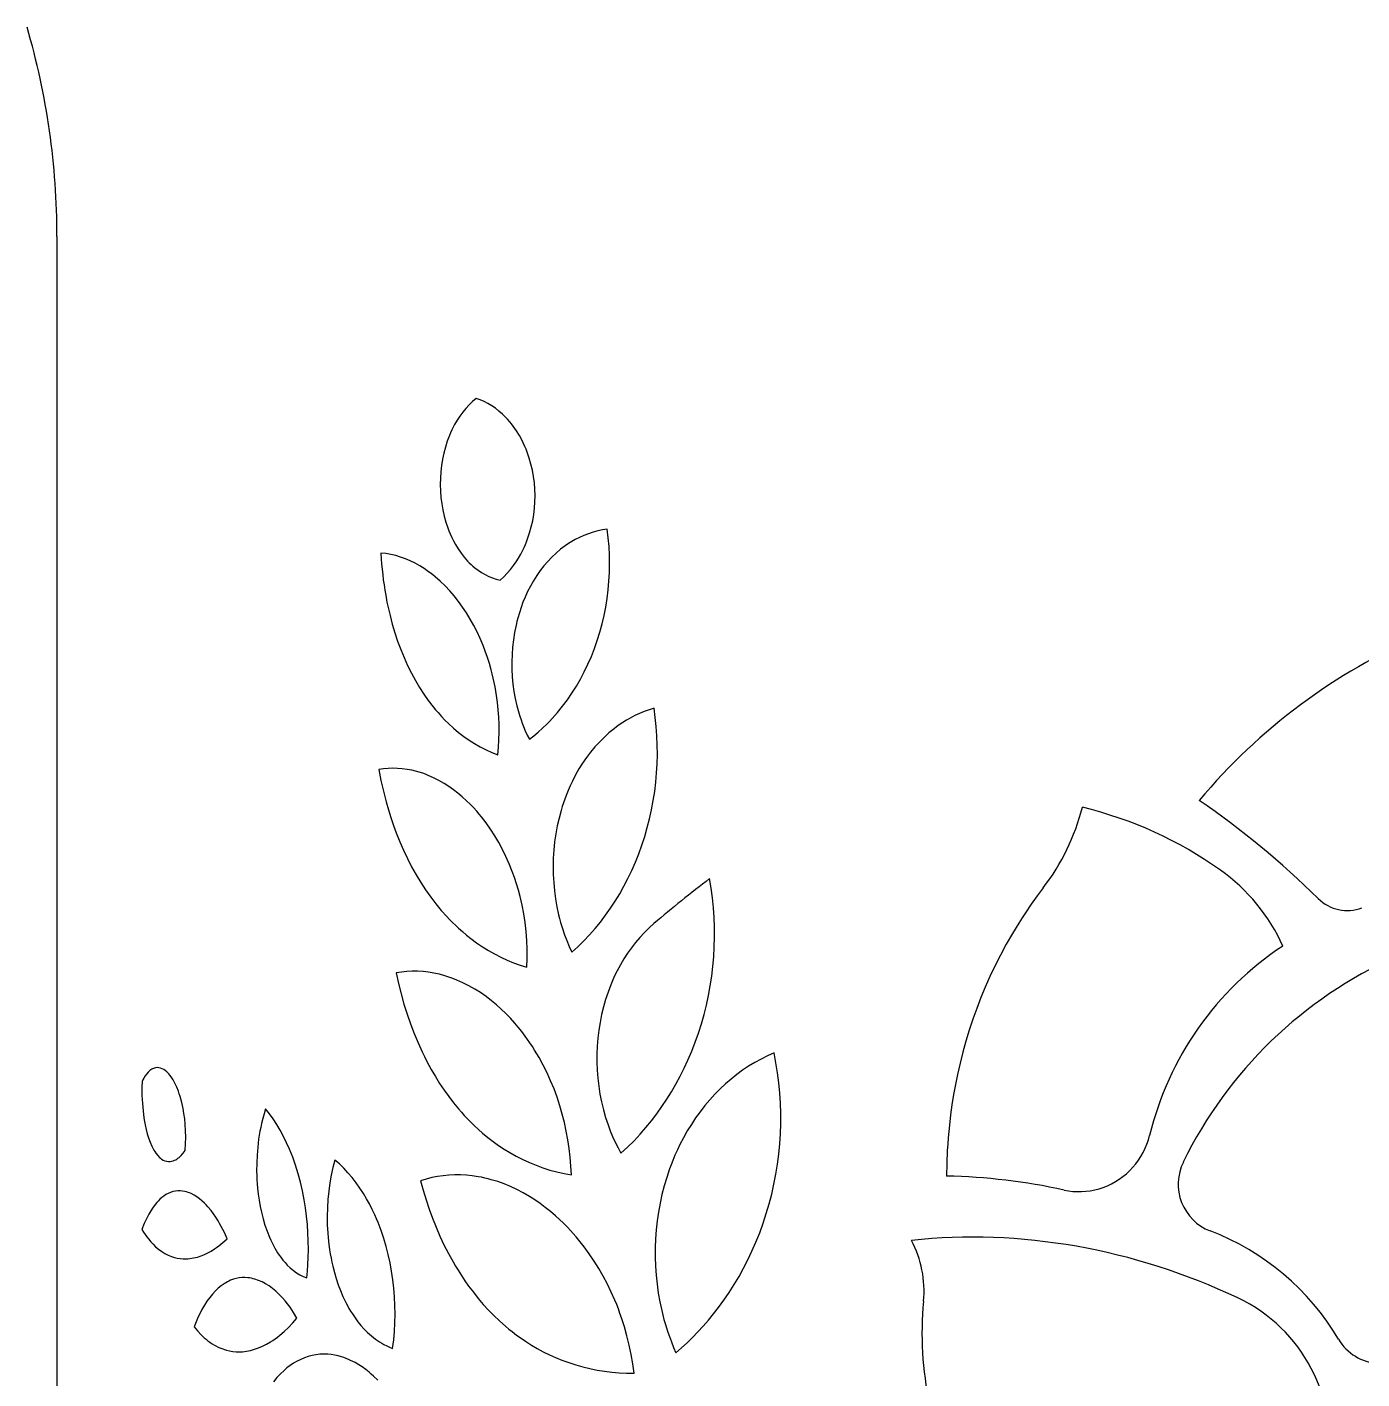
# Model space of a CAD drawing. Extents: x -234 to 1000, y -95 to 506.
# Drawn here: x 777.75 to 809.84, y 117.65 to 150.15 of the extents above; entities that cross this region are included whole.
import ezdxf

# ---------------------------------------------------------------- set-up
doc = ezdxf.new("R2010")
doc.units = 0
doc.header["$LTSCALE"] = 7
doc.header["$MEASUREMENT"] = 0
doc.layers.add('8', color=250, linetype='CONTINUOUS', lineweight=15)

msp = doc.modelspace()

# ---------------------------------------------------------------- linework, layer by layer
at = {"layer": '8', "lineweight": 30}
msp.add_line((778.4725, 66.347), (778.4725, 145.115), dxfattribs=at)
for points in [[(788.5473, 141.2201), (788.4603, 141.1488), (788.3772, 141.0709), (788.2982, 140.9867), (788.2235, 140.8966), (788.1533, 140.8011), (788.0876, 140.7006), (788.0267, 140.5955), (787.9934, 140.5322), (787.9618, 140.4676), (787.9318, 140.4016), (787.9035, 140.3344), (787.8521, 140.1969), (787.8075, 140.0555), (787.7699, 139.9109), (787.739, 139.7627), (787.7152, 139.6123), (787.6984, 139.4602), (787.6887, 139.307), (787.6861, 139.1533), (787.6906, 138.9996), (787.7023, 138.8465), (787.721, 138.6946), (787.7468, 138.5445), (787.7796, 138.3966), (787.8195, 138.2518), (787.8664, 138.1105), (787.8925, 138.0414), (787.9202, 137.9734), (787.9599, 137.8846), (788.0025, 137.7981), (788.0482, 137.7141), (788.1137, 137.606), (788.1844, 137.5031), (788.2601, 137.406), (788.3406, 137.315), (788.3829, 137.2716), (788.4264, 137.2299), (788.4702, 137.1907), (788.5151, 137.1533), (788.5949, 137.0929), (788.6775, 137.0383), (788.7627, 136.9897), (788.8502, 136.9472), (788.9398, 136.9111), (789.0312, 136.8815), (789.124, 136.8586)], [(789.124, 136.8586), (789.2099, 136.9367), (789.2923, 137.021), (789.3707, 137.1111), (789.4449, 137.2064), (789.5062, 137.2939), (789.564, 137.3849), (789.6183, 137.4793), (789.6689, 137.5767), (789.7005, 137.6431), (789.7304, 137.7106), (789.7586, 137.7796), (789.7851, 137.8495), (789.8327, 137.992), (789.873, 138.1378), (789.906, 138.2862), (789.9316, 138.4367), (789.9497, 138.5888), (789.9602, 138.742), (789.9631, 138.8949), (789.9586, 139.0477), (789.9465, 139.1999), (789.927, 139.351), (789.9, 139.5005), (789.8657, 139.6477), (789.8242, 139.7921), (789.7755, 139.9332), (789.7486, 140.0023), (789.7199, 140.0703), (789.679, 140.1594), (789.6352, 140.2462), (789.5884, 140.3307), (789.5167, 140.4469), (789.4395, 140.5576), (789.3989, 140.6107), (789.357, 140.6622), (789.2991, 140.7282), (789.2391, 140.7912), (789.1771, 140.851), (789.0945, 140.9228), (789.009, 140.9887), (788.9208, 141.0485), (788.8303, 141.1017), (788.7376, 141.1482), (788.6432, 141.1878), (788.5473, 141.2201)], [(791.6987, 138.0802), (791.5835, 138.0629), (791.4693, 138.0394), (791.3565, 138.0096), (791.2454, 137.9738), (791.136, 137.9319), (791.0287, 137.8841), (790.9236, 137.8305), (790.8436, 137.7849), (790.7652, 137.7359), (790.6884, 137.6837), (790.6319, 137.6424), (790.5765, 137.5994), (790.4687, 137.5082), (790.3654, 137.4105), (790.2667, 137.3065), (790.174, 137.1981), (790.0861, 137.0843), (790.0032, 136.9654), (789.9254, 136.8418), (789.8528, 136.7137), (789.7854, 136.5816), (789.7234, 136.4458), (789.6735, 136.3241), (789.6278, 136.2001), (789.5864, 136.074), (789.5491, 135.9459), (789.5266, 135.8596), (789.506, 135.7726), (789.4705, 135.5967), (789.443, 135.422), (789.4228, 135.2459), (789.41, 135.0686), (789.4045, 134.8908), (789.4064, 134.7128), (789.4157, 134.5351), (789.4323, 134.3582), (789.4562, 134.1826), (789.4875, 134.0087), (789.5261, 133.837), (789.572, 133.6681), (789.5979, 133.584), (789.6257, 133.5007), (789.6547, 133.42), (789.6854, 133.3403), (789.7296, 133.2345), (789.7769, 133.1308), (789.8273, 133.0292)], [(789.8273, 133.0292), (789.9353, 133.1139), (790.0411, 133.2031), (790.1447, 133.2965), (790.2458, 133.3941), (790.3117, 133.4613), (790.3765, 133.5302), (790.4403, 133.601), (790.5029, 133.6736), (790.6241, 133.8231), (790.7401, 133.9787), (790.8507, 134.1402), (790.9556, 134.307), (791.0546, 134.4789), (791.1477, 134.6555), (791.2351, 134.8376), (791.3162, 135.024), (791.3907, 135.214), (791.4585, 135.4076), (791.5196, 135.6042), (791.5738, 135.8036), (791.621, 136.0053), (791.6611, 136.2091), (791.6942, 136.4147), (791.7201, 136.6216), (791.7388, 136.8296), (791.7502, 137.0383), (791.7544, 137.2473), (791.7514, 137.4563), (791.7411, 137.6651), (791.7235, 137.8731), (791.6987, 138.0802)], [(786.2588, 137.5074), (786.2595, 137.4936), (786.2763, 137.2414), (786.3009, 136.9903), (786.3161, 136.8654), (786.3332, 136.7409), (786.3523, 136.6169), (786.3733, 136.4935), (786.4044, 136.3299), (786.4389, 136.1677), (786.477, 136.0068), (786.5322, 135.7981), (786.5935, 135.5924), (786.6608, 135.3902), (786.7341, 135.1917), (786.8135, 134.9973), (786.8989, 134.8074), (786.9904, 134.6223), (787.0878, 134.4424), (787.1858, 134.2769), (787.2891, 134.1166), (787.3977, 133.9621), (787.5115, 133.8135), (787.5704, 133.7415), (787.6305, 133.6712), (787.7126, 133.58), (787.7969, 133.4918), (787.8833, 133.4068), (788.0018, 133.2984), (788.124, 133.1959), (788.2498, 133.0995), (788.3789, 133.0094), (788.5112, 132.9258), (788.6467, 132.8488), (788.785, 132.7787), (788.9261, 132.7154), (789.0697, 132.6591)], [(789.0697, 132.6591), (789.0853, 132.8396), (789.0952, 133.0208), (789.0994, 133.2024), (789.0978, 133.3841), (789.0907, 133.5605), (789.0782, 133.7364), (789.0602, 133.9116), (789.0368, 134.0858), (789.0017, 134.2933), (788.9589, 134.4986), (788.9347, 134.6003), (788.9085, 134.7012), (788.8658, 134.8511), (788.819, 134.9991), (788.768, 135.1449), (788.713, 135.2883), (788.6437, 135.4523), (788.5692, 135.6126), (788.4895, 135.7686), (788.4047, 135.9203), (788.3151, 136.0671), (788.2207, 136.2087), (788.1218, 136.3449), (788.0185, 136.4753), (787.911, 136.5996), (787.7995, 136.7175), (787.6843, 136.8285), (787.5657, 136.9323), (787.5051, 136.9814), (787.4438, 137.0286), (787.3818, 137.0739), (787.3191, 137.1171), (787.2558, 137.1583), (787.1919, 137.1974), (787.0787, 137.2607), (786.964, 137.3173), (786.8481, 137.367), (786.7312, 137.4098), (786.6136, 137.4453), (786.4955, 137.4735), (786.3771, 137.4942), (786.2588, 137.5074)], [(792.8224, 133.7786), (792.7049, 133.7411), (792.5891, 133.6985), (792.475, 133.6508), (792.3629, 133.5982), (792.253, 133.5406), (792.163, 133.4889), (792.0747, 133.4339), (791.9881, 133.3758), (791.9243, 133.3301), (791.8616, 133.2827), (791.7393, 133.1828), (791.6217, 133.0765), (791.5088, 132.964), (791.4007, 132.8455), (791.2976, 132.7214), (791.1996, 132.5919), (791.1069, 132.4573), (791.0196, 132.318), (790.9378, 132.1742), (790.8616, 132.0264), (790.8081, 131.9131), (790.7578, 131.7977), (790.7108, 131.6805), (790.6777, 131.5917), (790.6465, 131.5021), (790.6169, 131.4109), (790.5891, 131.319), (790.5394, 131.1336), (790.4971, 130.9456), (790.4622, 130.7555), (790.4347, 130.5622), (790.4147, 130.3676), (790.4024, 130.172), (790.3976, 129.976), (790.4005, 129.7798), (790.411, 129.5841), (790.4292, 129.3891), (790.4549, 129.1953), (790.4882, 129.0031), (790.5292, 128.8131), (790.5524, 128.719), (790.5776, 128.6256), (790.6218, 128.4778), (790.6707, 128.332), (790.7245, 128.1887), (790.7829, 128.0479), (790.846, 127.91)], [(790.846, 127.91), (790.9918, 128.0424), (791.1337, 128.1814), (791.2713, 128.3266), (791.4045, 128.478), (791.533, 128.6351), (791.6568, 128.7978), (791.7755, 128.9657), (791.889, 129.1387), (791.9972, 129.3163), (792.0998, 129.4984), (792.1969, 129.6848), (792.2881, 129.875), (792.3758, 130.0746), (792.4571, 130.2778), (792.5318, 130.4843), (792.6, 130.6938), (792.6614, 130.9061), (792.7161, 131.1208), (792.7638, 131.3375), (792.8046, 131.5562), (792.8384, 131.7763), (792.8651, 131.9977), (792.8847, 132.2201), (792.8972, 132.4431), (792.9026, 132.6665), (792.9008, 132.89), (792.8919, 133.1132), (792.8758, 133.3359), (792.8526, 133.5578), (792.8224, 133.7786)], [(789.7667, 127.5512), (789.7737, 127.7661), (789.7728, 127.9813), (789.764, 128.1962), (789.7473, 128.4104), (789.7227, 128.6235), (789.6904, 128.8351), (789.6504, 129.0446), (789.6274, 129.1485), (789.6026, 129.2517), (789.5619, 129.4052), (789.5169, 129.557), (789.4678, 129.7068), (789.4145, 129.8543), (789.3428, 130.0343), (789.2649, 130.2103), (789.1811, 130.382), (789.0914, 130.5489), (788.9961, 130.7108), (788.8952, 130.8673), (788.7891, 131.0179), (788.678, 131.1623), (788.6206, 131.232), (788.562, 131.3), (788.4821, 131.388), (788.4003, 131.4727), (788.3166, 131.5542), (788.2139, 131.6473), (788.1088, 131.7353), (788.0014, 131.8179), (787.8919, 131.895), (787.7806, 131.9664), (787.654, 132.0393), (787.5257, 132.1046), (787.3957, 132.1621), (787.3302, 132.1878), (787.2645, 132.2116), (787.1765, 132.24), (787.0881, 132.2647), (786.9995, 132.2857), (786.8854, 132.3072), (786.7713, 132.3223), (786.6573, 132.331), (786.5437, 132.3333), (786.4307, 132.3291), (786.3184, 132.3184), (786.2072, 132.3013)], [(786.2072, 132.3013), (786.2591, 132.039), (786.3183, 131.7795), (786.3506, 131.6509), (786.3848, 131.5233), (786.4395, 131.3334), (786.4984, 131.1458), (786.5614, 130.9607), (786.6286, 130.778), (786.7122, 130.5685), (786.8016, 130.3631), (786.8967, 130.162), (786.9974, 129.9656), (787.1039, 129.7742), (787.216, 129.5881), (787.3338, 129.4076), (787.3947, 129.3195), (787.4571, 129.233), (787.5799, 129.0723), (787.7076, 128.9175), (787.8403, 128.7689), (787.9088, 128.6965), (787.9786, 128.6258), (788.0487, 128.5577), (788.1199, 128.4912), (788.2172, 128.4047), (788.3165, 128.3214), (788.4178, 128.2412), (788.5558, 128.1395), (788.6971, 128.0437), (788.8415, 127.9541), (788.989, 127.8707), (789.1394, 127.7937), (789.2925, 127.7231), (789.4482, 127.6591), (789.6064, 127.6018), (789.7667, 127.5512)], [(792.0287, 123.0766), (792.1878, 123.2244), (792.3424, 123.3789), (792.4924, 123.5398), (792.629, 123.6966), (792.7611, 123.8587), (792.8885, 124.0258), (793.0112, 124.1977), (793.129, 124.3742), (793.2416, 124.5551), (793.3491, 124.7401), (793.4512, 124.9291), (793.5478, 125.1218), (793.6388, 125.3179), (793.7296, 125.5307), (793.8138, 125.747), (793.8913, 125.9664), (793.9619, 126.1887), (794.0256, 126.4136), (794.0823, 126.6408), (794.1319, 126.8701), (794.1743, 127.1012), (794.2096, 127.3337), (794.2375, 127.5675), (794.2582, 127.8022), (794.2715, 128.0375), (794.2776, 128.2732), (794.2762, 128.509), (794.2675, 128.7446), (794.2515, 128.9797), (794.2282, 129.2141), (794.1975, 129.4474), (794.1597, 129.6795)], [(802.1783, 129.4586), (802.0315, 129.2628), (801.8891, 129.0637), (801.7511, 128.8612), (801.6698, 128.7372), (801.5902, 128.6122), (801.436, 128.3588), (801.2886, 128.1014), (801.1482, 127.8401), (801.0147, 127.575), (800.8971, 127.3257), (800.7856, 127.0736), (800.6802, 126.8186), (800.581, 126.5611), (800.488, 126.3011), (800.4013, 126.0388), (800.3209, 125.7744), (800.2467, 125.5081), (800.179, 125.2399), (800.1176, 124.9701), (800.0683, 124.729), (800.0242, 124.4869), (799.9851, 124.2439), (799.9511, 124), (799.9222, 123.7555), (799.9067, 123.6023), (799.8932, 123.449), (799.8817, 123.2954), (799.8722, 123.1418), (799.8592, 122.8341), (799.8542, 122.5262)], [(792.8206, 128.6004), (792.7031, 128.4954), (792.5902, 128.3846), (792.4819, 128.268), (792.3785, 128.1461), (792.2801, 128.0192), (792.1867, 127.8874), (792.0986, 127.7511), (792.0157, 127.6106), (791.9383, 127.4661), (791.8838, 127.3553), (791.8325, 127.2426), (791.7842, 127.1281), (791.7501, 127.041), (791.7178, 126.9532), (791.6586, 126.7749), (791.6066, 126.5936), (791.5619, 126.4098), (791.5245, 126.2238), (791.4945, 126.0361), (791.4715, 125.8447), (791.4562, 125.6523), (791.4483, 125.4591), (791.448, 125.2658), (791.4553, 125.0726), (791.4701, 124.88), (791.4925, 124.6884), (791.5224, 124.4981), (791.5599, 124.3097), (791.6048, 124.1234), (791.6572, 123.9399), (791.6862, 123.8493), (791.717, 123.7594), (791.7701, 123.6175), (791.8279, 123.4781), (791.8903, 123.3413), (791.9572, 123.2074), (792.0287, 123.0766)], [(790.8355, 122.5557), (790.8252, 122.7682), (790.8078, 122.9801), (790.7835, 123.191), (790.7522, 123.4006), (790.7141, 123.6086), (790.6691, 123.8147), (790.6173, 124.0185), (790.5589, 124.2197), (790.4922, 124.4228), (790.4187, 124.6225), (790.3385, 124.8184), (790.2517, 125.0102), (790.1585, 125.1975), (790.0591, 125.3799), (789.9536, 125.5571), (789.8985, 125.644), (789.8418, 125.7293), (789.7843, 125.8126), (789.7253, 125.8943), (789.6443, 126.0013), (789.5609, 126.1052), (789.4753, 126.2061), (789.3697, 126.3232), (789.261, 126.4354), (789.1495, 126.5427), (789.0353, 126.6449), (788.9185, 126.7419), (788.7856, 126.8435), (788.65, 126.938), (788.5119, 127.0253), (788.3715, 127.1051), (788.2293, 127.1772), (788.1575, 127.2102), (788.0854, 127.2413), (787.9887, 127.2796), (787.8915, 127.3142), (787.7939, 127.345), (787.6632, 127.3803), (787.5321, 127.4088), (787.401, 127.4304), (787.2699, 127.445), (787.1391, 127.4525), (787.0089, 127.453), (786.8795, 127.4463), (786.751, 127.4326), (786.6237, 127.4117)], [(786.6237, 127.4117), (786.6798, 127.1582), (786.7427, 126.9074), (786.8124, 126.6599), (786.8873, 126.4207), (786.9688, 126.1853), (787.057, 125.954), (787.1501, 125.731), (787.2496, 125.5125), (787.302, 125.4046), (787.3561, 125.2981), (787.4112, 125.1938), (787.4679, 125.0909), (787.5664, 124.9218), (787.6693, 124.7567), (787.7766, 124.596), (787.8882, 124.4398), (788.0042, 124.2884), (788.1244, 124.1419), (788.1928, 124.063), (788.2624, 123.9857), (788.3325, 123.9109), (788.4039, 123.8377), (788.5014, 123.7422), (788.6011, 123.6498), (788.7029, 123.5605), (788.8278, 123.4576), (788.9556, 123.3595), (789.0861, 123.2661), (789.2195, 123.1778), (789.3554, 123.0945), (789.5094, 123.0079), (789.6665, 122.9278), (789.8263, 122.8543), (789.9889, 122.7874), (790.1539, 122.7273), (790.3213, 122.674), (790.4908, 122.6276), (790.6623, 122.5882), (790.8355, 122.5557)], [(795.7084, 125.4925), (795.5511, 125.4209), (795.3967, 125.3428), (795.2455, 125.2583), (795.0977, 125.1676), (794.9534, 125.0708), (794.8129, 124.968), (794.6763, 124.8595), (794.5439, 124.7453), (794.4156, 124.6258), (794.2871, 124.4962), (794.1635, 124.3613), (794.0449, 124.2212), (793.9315, 124.0761), (793.8233, 123.9263), (793.7204, 123.772), (793.623, 123.6136), (793.531, 123.4511), (793.4447, 123.2849), (793.3837, 123.158), (793.3259, 123.0292), (793.2713, 122.8987), (793.2326, 122.7998), (793.1956, 122.7), (793.1605, 122.5992), (793.1272, 122.4977), (793.0663, 122.2926), (793.0128, 122.0848), (792.9668, 121.8748), (792.9284, 121.663), (792.8975, 121.4485), (792.8741, 121.2328), (792.8584, 121.0161), (792.8504, 120.7989), (792.8501, 120.5815), (792.8574, 120.3642), (792.8724, 120.1474), (792.8951, 119.9315), (792.9254, 119.7168), (792.9634, 119.5036), (793.009, 119.2924), (793.0621, 119.0834), (793.0916, 118.9798), (793.1229, 118.8768), (793.1561, 118.7749), (793.191, 118.6738), (793.2407, 118.5401), (793.2936, 118.4081), (793.3497, 118.2776)], [(793.3497, 118.2776), (793.4861, 118.3966), (793.6197, 118.52), (793.7505, 118.6477), (793.8782, 118.7794), (794.0072, 118.9201), (794.1326, 119.0649), (794.2545, 119.2137), (794.3725, 119.3662), (794.5037, 119.5465), (794.6297, 119.7316), (794.7504, 119.9213), (794.8655, 120.1152), (794.9749, 120.3132), (795.0785, 120.5149), (795.1761, 120.7202), (795.2729, 120.9413), (795.3627, 121.1659), (795.4456, 121.3938), (795.5213, 121.6247), (795.5897, 121.8582), (795.6508, 122.0941), (795.7045, 122.3322), (795.7507, 122.5721), (795.7893, 122.8136), (795.8203, 123.0564), (795.8437, 123.3001), (795.8594, 123.5446), (795.8674, 123.7896), (795.8677, 124.0347), (795.8603, 124.2796), (795.8452, 124.5242), (795.8225, 124.768), (795.792, 125.0109), (795.754, 125.2525), (795.7084, 125.4925)], [(781.5545, 123.1466), (781.5641, 123.3029), (781.5673, 123.4607), (781.5641, 123.6185), (781.5546, 123.7749), (781.5418, 123.9037), (781.5245, 124.0305), (781.503, 124.1546), (781.4713, 124.2993), (781.4335, 124.4378), (781.4123, 124.5044), (781.3897, 124.5688), (781.3505, 124.6671), (781.3078, 124.7585), (781.2619, 124.8422), (781.213, 124.9171), (781.1875, 124.9511), (781.1615, 124.9825), (781.136, 125.0101), (781.1101, 125.0352), (781.0749, 125.0645), (781.0392, 125.0891), (781.003, 125.1086), (780.962, 125.1244), (780.9208, 125.1334), (780.8797, 125.1357), (780.839, 125.131), (780.8161, 125.1253), (780.7934, 125.1174), (780.7708, 125.1073), (780.7486, 125.095), (780.7053, 125.0642), (780.6636, 125.0253), (780.6281, 124.9843), (780.5941, 124.9377), (780.5618, 124.8857), (780.5388, 124.8435), (780.5167, 124.7987)], [(780.5167, 124.7987), (780.5133, 124.6621), (780.5151, 124.4683), (780.5245, 124.2758), (780.5402, 124.0985), (780.5629, 123.9252), (780.5769, 123.8405), (780.5927, 123.7574), (780.6165, 123.6495), (780.6436, 123.5457), (780.6739, 123.4467), (780.7118, 123.3418), (780.7538, 123.2448), (780.777, 123.1982), (780.8014, 123.154), (780.825, 123.1154), (780.8494, 123.0792), (780.8929, 123.0238), (780.9386, 122.9765), (780.9623, 122.956), (780.9864, 122.9378), (781.0259, 122.9134), (781.0663, 122.895), (781.1076, 122.8828), (781.1495, 122.8769), (781.1917, 122.8773), (781.228, 122.8828), (781.2643, 122.8927), (781.3004, 122.9073), (781.327, 122.9208), (781.3533, 122.9367), (781.3802, 122.9555), (781.4067, 122.9767), (781.4578, 123.0252), (781.5072, 123.082), (781.5545, 123.1466)], [(783.4878, 124.1438), (783.4512, 124.0283), (783.4181, 123.9101), (783.3883, 123.7896), (783.3684, 123.6985), (783.3503, 123.6064), (783.3338, 123.5119), (783.3193, 123.4166), (783.2961, 123.2253), (783.2805, 123.0321), (783.2723, 122.8376), (783.2716, 122.6428), (783.2742, 122.542), (783.2787, 122.4413), (783.2853, 122.3412), (783.2939, 122.2414), (783.3105, 122.0925), (783.3317, 121.9452), (783.3574, 121.7997), (783.3878, 121.6566), (783.4269, 121.5008), (783.4717, 121.3492), (783.5222, 121.2022), (783.5784, 121.0607), (783.6095, 120.9904), (783.642, 120.9219), (783.6743, 120.8584), (783.708, 120.7965), (783.7761, 120.6831), (783.8119, 120.6291), (783.849, 120.5768), (783.9002, 120.5103), (783.9534, 120.4473), (784.0085, 120.3881), (784.0801, 120.3198), (784.1545, 120.258), (784.2315, 120.2031), (784.311, 120.1554), (784.3925, 120.1151), (784.476, 120.0824)], [(784.476, 120.0824), (784.4913, 120.243), (784.5028, 120.4045), (784.5103, 120.5665), (784.5143, 120.7668), (784.5124, 120.9672), (784.5045, 121.1673), (784.4907, 121.3667), (784.4711, 121.5649), (784.4455, 121.7615), (784.4142, 121.9561), (784.3727, 122.1697), (784.324, 122.3799), (784.2685, 122.586), (784.2062, 122.7874), (784.1725, 122.8861), (784.1372, 122.9834), (784.1002, 123.0792), (784.0617, 123.1733), (783.9921, 123.3308), (783.918, 123.4828), (783.8396, 123.6288), (783.7572, 123.7684), (783.671, 123.9012), (783.5811, 124.0264), (783.4878, 124.1438)], [(802.6799, 122.1927), (802.7831, 122.1734), (802.8875, 122.1606), (802.9926, 122.1543), (803.0979, 122.1546), (803.2028, 122.1614), (803.3096, 122.1751), (803.4153, 122.1955), (803.5196, 122.2225), (803.6221, 122.2561), (803.7224, 122.2961), (803.8202, 122.3423), (803.915, 122.3945), (804.0064, 122.4525), (804.0942, 122.5162), (804.178, 122.5853), (804.2577, 122.6596), (804.3327, 122.7389), (804.4029, 122.8227), (804.4678, 122.9106), (804.5272, 123.0024), (804.581, 123.0978), (804.6289, 123.1963), (804.6707, 123.2976), (804.7064, 123.4013), (804.7356, 123.507)], [(785.152, 122.9126), (785.1047, 122.7325), (785.0643, 122.5485), (785.031, 122.362), (785.0035, 122.1635), (784.9837, 121.9631), (784.9716, 121.7613), (784.967, 121.5587), (784.9702, 121.356), (784.981, 121.1538), (784.9994, 120.9528), (785.0256, 120.7536), (785.0416, 120.6549), (785.0595, 120.5569), (785.0793, 120.4597), (785.1011, 120.3635), (785.1399, 120.2115), (785.1837, 120.0623), (785.2324, 119.9165), (785.2861, 119.7742), (785.3447, 119.6359), (785.4147, 119.4892), (785.4522, 119.4175), (785.4911, 119.3473), (785.5309, 119.2798), (785.5722, 119.214), (785.6371, 119.1176), (785.7053, 119.0254), (785.7766, 118.9377), (785.8508, 118.8545), (785.9393, 118.7654), (786.0314, 118.6831), (786.127, 118.6078), (786.1764, 118.5726), (786.2267, 118.5393), (786.2769, 118.5085), (786.3277, 118.4795), (786.3972, 118.4437), (786.4679, 118.4114), (786.5396, 118.3828)], [(786.5396, 118.3828), (786.565, 118.5879), (786.5834, 118.7943), (786.5949, 119.0017), (786.5993, 119.2096), (786.5968, 119.4175), (786.5872, 119.6251), (786.5707, 119.8319), (786.5471, 120.0374), (786.5167, 120.2412), (786.4794, 120.4429), (786.4353, 120.6421), (786.3845, 120.8381), (786.3271, 121.0307), (786.2618, 121.2232), (786.1898, 121.4112), (786.1514, 121.5032), (786.1114, 121.5939), (786.0484, 121.7273), (785.9819, 121.8572), (785.9121, 121.9835), (785.839, 122.1058), (785.7516, 122.2405), (785.6603, 122.3693), (785.5652, 122.4919), (785.4666, 122.6079), (785.3647, 122.7169), (785.2598, 122.8186), (785.152, 122.9126)], [(792.3424, 117.7884), (792.3115, 118.0155), (792.2728, 118.2412), (792.2265, 118.4649), (792.1725, 118.6863), (792.1111, 118.9051), (792.0422, 119.121), (792.005, 119.2278), (791.966, 119.3337), (791.9253, 119.4385), (791.8828, 119.5423), (791.7958, 119.7398), (791.7024, 119.9333), (791.6027, 120.1223), (791.497, 120.3067), (791.3853, 120.4861), (791.2678, 120.6602), (791.1448, 120.8286), (791.0165, 120.9911), (790.9502, 121.0703), (790.8825, 121.1479), (790.8142, 121.2232), (790.7447, 121.2969), (790.6499, 121.3928), (790.5531, 121.4856), (790.4544, 121.5751), (790.3336, 121.6781), (790.2103, 121.7761), (790.0846, 121.8689), (789.9568, 121.9566), (789.827, 122.0387), (789.6786, 122.1247), (789.5281, 122.2033), (789.3758, 122.2745), (789.222, 122.3381), (789.0668, 122.394), (788.9107, 122.4418), (788.8323, 122.4627), (788.7537, 122.4816), (788.6752, 122.4984), (788.5966, 122.5132), (788.4549, 122.5344), (788.3134, 122.5489), (788.1721, 122.5565), (788.0314, 122.5572), (787.8915, 122.5509), (787.7525, 122.5377), (787.6147, 122.5176), (787.4783, 122.4905), (787.3435, 122.4566), (787.2105, 122.4157)], [(787.2105, 122.4157), (787.2734, 122.1864), (787.3423, 121.9598), (787.4169, 121.7362), (787.4974, 121.5158), (787.5836, 121.2991), (787.6757, 121.0864), (787.7736, 120.878), (787.88, 120.6687), (787.9926, 120.4644), (788.0512, 120.3642), (788.1113, 120.2654), (788.1938, 120.1358), (788.279, 120.0089), (788.3668, 119.8846), (788.4804, 119.7331), (788.598, 119.5862), (788.7196, 119.4439), (788.8452, 119.3065), (788.9748, 119.1741), (789.1082, 119.047), (789.2587, 118.9138), (789.3356, 118.8497), (789.4135, 118.7873), (789.5191, 118.7067), (789.6266, 118.6292), (789.7358, 118.555), (789.8749, 118.4666), (790.0165, 118.3833), (790.1607, 118.3052), (790.3073, 118.2324), (790.4562, 118.1649), (790.6073, 118.1028), (790.7727, 118.0419), (790.9405, 117.9875), (791.1103, 117.9395), (791.282, 117.8981), (791.4555, 117.8632), (791.6305, 117.835), (791.8069, 117.8134), (791.9845, 117.7984), (792.163, 117.7901), (792.3424, 117.7884)], [(782.564, 121.0229), (782.4948, 121.175), (782.421, 121.3195), (782.3824, 121.3887), (782.3428, 121.4557), (782.2885, 121.5412), (782.2326, 121.6224), (782.1751, 121.6989), (782.0973, 121.7919), (782.0576, 121.8351), (782.0174, 121.876), (781.9562, 121.9328), (781.8942, 121.9842), (781.8313, 122.0297), (781.7679, 122.0692), (781.695, 122.1068), (781.6584, 122.1226), (781.6217, 122.1362), (781.5851, 122.1477), (781.5485, 122.1571), (781.4901, 122.1676), (781.4319, 122.1726), (781.3742, 122.1719), (781.3171, 122.1656), (781.2607, 122.1536), (781.2034, 122.1355), (781.1471, 122.1115), (781.092, 122.0817), (781.0381, 122.0463), (780.9913, 122.0102), (780.9457, 121.9698), (780.9012, 121.9253), (780.8686, 121.8893), (780.8368, 121.851), (780.7812, 121.7769), (780.7281, 121.6962), (780.6775, 121.6093), (780.6293, 121.5166), (780.5986, 121.4518), (780.569, 121.3846), (780.5132, 121.2437)], [(780.5132, 121.2437), (780.5511, 121.1835), (780.59, 121.1256), (780.6298, 121.0703), (780.6705, 121.0173), (780.7264, 120.9505), (780.7838, 120.8883), (780.8429, 120.8309), (780.9158, 120.7683), (780.991, 120.7129), (781.0682, 120.6648), (781.1474, 120.6242), (781.2284, 120.5912), (781.2959, 120.5699), (781.3645, 120.5538), (781.434, 120.543), (781.5044, 120.5373), (781.5755, 120.5369), (781.6203, 120.5393), (781.6654, 120.5437), (781.7561, 120.5587), (781.8475, 120.5815), (781.9393, 120.6123), (782.0181, 120.6449), (782.097, 120.6831), (782.1758, 120.7267), (782.2544, 120.7757), (782.3066, 120.8113), (782.3586, 120.8492), (782.4619, 120.9317), (782.564, 121.0229)], [(784.2386, 119.112), (784.1582, 119.2467), (784.1162, 119.3112), (784.0731, 119.3738), (784.014, 119.454), (783.953, 119.5303), (783.8903, 119.6025), (783.813, 119.6835), (783.7335, 119.758), (783.6522, 119.8257), (783.5692, 119.8863), (783.4848, 119.9393), (783.401, 119.9838), (783.3164, 120.0206), (783.2314, 120.0495), (783.1882, 120.0611), (783.145, 120.0706), (783.1029, 120.0778), (783.0608, 120.0831), (782.99, 120.0873), (782.9196, 120.0857), (782.8498, 120.0783), (782.7807, 120.0652), (782.7125, 120.0463), (782.6454, 120.0217), (782.6059, 120.0044), (782.5668, 119.985), (782.4903, 119.9406), (782.4158, 119.8886), (782.3436, 119.8293), (782.2739, 119.7629), (782.2067, 119.6899), (782.1423, 119.6104), (782.0776, 119.5205), (782.016, 119.4243), (781.9576, 119.3223), (781.9025, 119.2148), (781.8678, 119.1409), (781.8346, 119.0649), (781.8023, 118.9857), (781.7715, 118.9046)], [(781.7715, 118.9046), (781.849, 118.8097), (781.9296, 118.7221), (782.0132, 118.642), (782.0566, 118.6044), (782.1008, 118.5689), (782.1445, 118.5363), (782.1889, 118.5058), (782.2755, 118.453), (782.3643, 118.408), (782.4095, 118.3884), (782.4552, 118.3708), (782.5011, 118.3552), (782.5475, 118.3416), (782.6227, 118.3241), (782.6987, 118.3117), (782.7756, 118.3046), (782.8532, 118.3026), (782.9313, 118.306), (783.0278, 118.3171), (783.1247, 118.3361), (783.2218, 118.3627), (783.3189, 118.3968), (783.4156, 118.4384), (783.5119, 118.4871), (783.6074, 118.5429), (783.6623, 118.5784), (783.7169, 118.6161), (783.7718, 118.6566), (783.8263, 118.6993), (783.933, 118.7905), (784.0374, 118.89), (784.1394, 118.9973), (784.2386, 119.112)], [(786.1839, 117.62), (786.0806, 117.7209), (786.0277, 117.7684), (785.974, 117.814), (785.8922, 117.8786), (785.8089, 117.9384), (785.7242, 117.9934), (785.6383, 118.0433), (785.5311, 118.0976), (785.4767, 118.1219), (785.4219, 118.1441), (785.3677, 118.164), (785.3133, 118.1817), (785.2309, 118.2045), (785.1482, 118.2224), (785.0656, 118.2354), (784.983, 118.2434), (784.887, 118.2465), (784.7915, 118.2426), (784.6968, 118.2319), (784.6031, 118.2144), (784.5106, 118.19), (784.4195, 118.1589), (784.33, 118.1212), (784.2423, 118.077), (784.1595, 118.0283), (784.0787, 117.9738), (784.0001, 117.9137), (783.9236, 117.8482), (783.8495, 117.7775), (783.8044, 117.7307), (783.7603, 117.682), (783.675, 117.5791)]]:
    msp.add_lwpolyline(points, dxfattribs=at)
for centre, radius, start, end in [((760.4724, 145.115), 18, 0.00002, 16.26019), ((816.9722, 122.3059), 14.4085, 113.39497, 140.02951), ((797.9193, 132.7227), 5.366, 322.53378, 345.67196), ((800.8673, 122.0601), 9.6026, 54.53311, 76.4413), ((794.1791, 114.4372), 20.7685, 45.30795, 55.54107), ((803.8236, 126.2028), 4.5135, 24.27237, 54.58386), ((813.1821, 104.7013), 31.3968, 127.29163, 130.43037), ((809.4882, 129.9115), 0.999, 225.29579, 290.56822), ((812.1101, 121.7221), 7.5868, 123.36223, 166.39372), ((814.8704, 118.3227), 10.3722, 114.0358, 154.03481), ((806.6271, 122.333), 1.2044, 153.86573, 248.62023), ((799.5927, 108.1954), 14.3334, 77.56204, 88.95435), ((796.7341, 119.7686), 2.5791, 354.41409, 28.02219), ((803.9731, 115.4569), 6.1671, 30.68889, 68.94771), ((807.2673, 118.7479), 8.0033, 174.48124, 192.21083), ((805.2043, 116.1133), 3.8571, 350.59561, 64.62353), ((810.3081, 119.2168), 1.1997, 210.69335, 321.7238)]:
    msp.add_arc(centre, radius, start, end, dxfattribs=at)
msp.add_ellipse((802.1632, 109.7808), major_axis=(11.7639, -5.455), ratio=0.8391747, start_param=1.5608881, end_param=2.1943166, dxfattribs=at)

doc.saveas('drawing.dxf')
